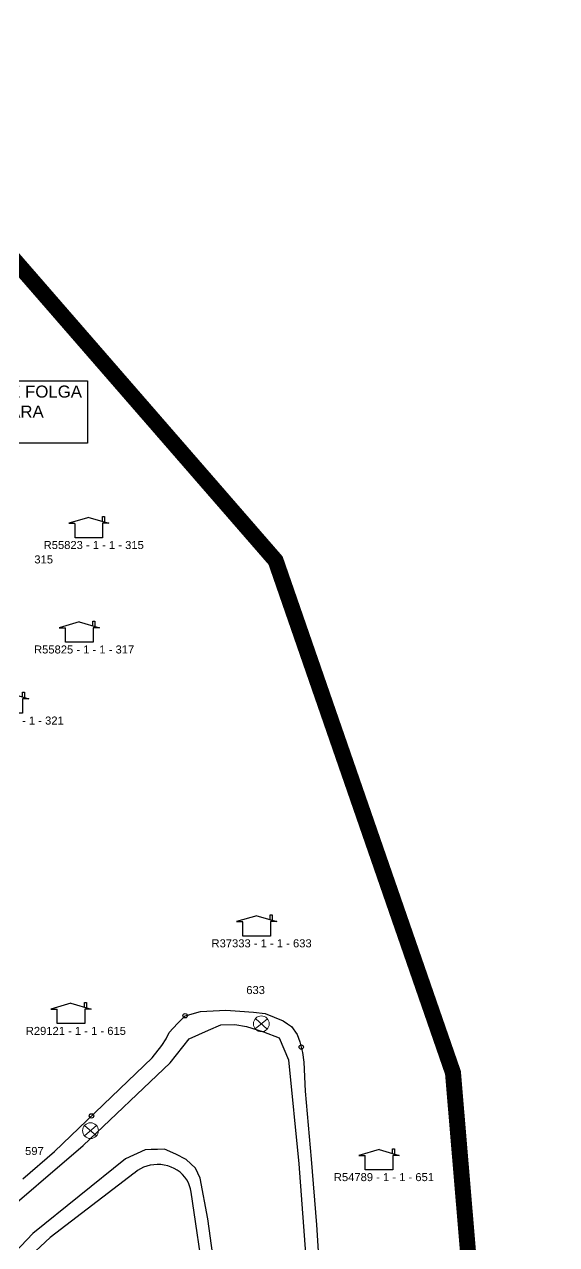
# Model space of a CAD drawing. Header units: millimetres. Extents: x -4286 to 4575, y 5328 to 14188.
# Drawn here: x -114.6 to -48.2, y 10207.7 to 10360.1 of the extents above; entities that cross this region are included whole.
import ezdxf

# ---------------------------------------------------------------- set-up
doc = ezdxf.new("R2010")
doc.units = ezdxf.units.MM
doc.header["$LTSCALE"] = 0.1
doc.header["$MEASUREMENT"] = 0
doc.linetypes.add('PHANTOM2', pattern=[1.25, 0.625, -0.125, 0.125, -0.125, 0.125, -0.125])
for name, color, linetype in [('10.0-Cartográfico', 252, 'Continuous'), ('celulas gpon', 7, 'Continuous'), ('CELULAS_GPON_TEXTO', 7, 'Continuous'), ('MUB_DIVISA', 7, 'Continuous'), ('MUB_NUMERACAO', 7, 'Continuous'), ('NOS_DE_INFRAESTRUTURA', 7, 'Continuous'), ('surveys', 7, 'Continuous'), ('surveys legendas', 7, 'Continuous')]:
    doc.layers.add(name, color=color, linetype=linetype)
doc.layers.add('10.4-Postes', color=1, linetype='Continuous', lineweight=0)
doc.styles.get("Standard").update_dxf_attribs({"font": 'arial.ttf'})

# ---------------------------------------------------------------- blocks, each defined once
blk = doc.blocks.new('DV')
at = {"linetype": 'Continuous'}
blk.add_circle((0, 0), 0.00000275, dxfattribs=at)
blk = doc.blocks.new('PTPT')
at = {"layer": '10.4-Postes', "color": 1, "linetype": 'PHANTOM2'}
for points in [[(-0.0000079, 0.0000104), (0.0000075, -0.000002)], [(0.000007, 0.0000109), (-0.0000074, -0.0000025)]]:
    blk.add_lwpolyline(points, dxfattribs=at)
at = {"layer": '10.4-Postes', "color": 1}
blk.add_circle((-0.0000002, 0.0000042), 0.00000987, dxfattribs=at)
blk = doc.blocks.new('SURVEY_SURVEY')
for p, q in [((0, 0.0000254), (-0.0000251, 0.000018)), ((-0.0000251, 0.000018), (-0.0000173, 0.000018)), ((-0.0000172, 0), (-0.0000172, 0.0000179)), ((0, 0.0000254), (0.0000251, 0.000018)), ((0.0000169, 0.0000264), (0.0000195, 0.0000264)), ((0.0000169, 0.0000205), (0.0000169, 0.0000264)), ((0.0000251, 0.000018), (0.0000172, 0.000018)), ((0.0000172, 0.000018), (0.0000172, 0)), ((0.0000195, 0.0000264), (0.0000195, 0.0000198)), ((0.0000172, 0), (-0.0000172, 0))]:
    blk.add_line(p, q)

msp = doc.modelspace()

# ---------------------------------------------------------------- linework, layer by layer
msp.add_lwpolyline([(-144.29, 10315.55), (-106.76, 10315.55), (-106.76, 10307.77), (-144.29, 10307.77)], close=True)
at = {"layer": '10.0-Cartográfico'}
for points in [[(-114.83, 10215.88), (-110.89, 10219.3), (-98.71, 10230.97), (-97.48, 10232.52), (-96.93, 10233.35), (-96.57, 10234.15), (-95.55, 10235.27), (-94.57, 10236.24), (-92.65, 10236.79), (-89.49, 10236.93), (-87.76, 10236.81), (-86.04, 10236.69), (-84.6, 10236.52), (-82.36, 10235.6), (-81.82, 10235.24), (-81.29, 10234.88), (-80.61, 10233.88), (-80.25, 10232.97), (-79.92, 10231.66), (-79.76, 10230.46), (-79.62, 10226.81), (-78.87, 10218.34), (-78.17, 10210.11), (-77.72, 10202.84)], [(-125.01, 10206.29), (-121.74, 10210.34), (-120.52, 10210.03), (-118.78, 10210.19), (-107.3, 10220.03), (-96.45, 10230.36), (-94.09, 10233.37), (-91.65, 10234.44), (-90.13, 10235.11), (-88.39, 10235.13), (-86.91, 10234.91), (-84.8, 10234.23), (-82.85, 10233.49), (-81.69, 10230.72), (-80.39, 10217.75), (-78.84, 10197.03)], [(-88.93, 10190.28), (-91.76, 10210.88), (-92.69, 10215.97), (-93.27, 10217.2), (-94.46, 10218.27), (-95.75, 10218.96), (-97.14, 10219.56), (-98.05, 10219.55), (-98.82, 10219.54), (-99.58, 10219.49), (-102.02, 10218.37), (-113.61, 10209.05), (-117.39, 10205.03)], [(-90.43, 10191.06), (-93.82, 10214.19), (-93.9, 10214.6), (-94.02, 10214.99), (-94.18, 10215.37), (-94.38, 10215.74), (-94.63, 10216.08), (-94.9, 10216.39), (-95.22, 10216.68), (-95.57, 10216.93), (-95.94, 10217.15), (-96.34, 10217.33), (-96.75, 10217.48), (-97.18, 10217.58), (-97.61, 10217.64), (-98.06, 10217.66), (-98.5, 10217.63), (-98.94, 10217.56), (-99.37, 10217.46), (-99.77, 10217.31), (-100.17, 10217.12), (-100.54, 10216.9), (-100.88, 10216.63), (-100.96, 10216.56), (-111.44, 10208.54), (-114.46, 10205.72)]]:
    msp.add_lwpolyline(points, dxfattribs=at)
at = {"layer": 'celulas gpon', "color": 254, "linetype": 'Continuous', "const_width": 2}
msp.add_lwpolyline([(-54.55, 10150.38), (-61.15, 10229.12), (-83.29, 10293.11), (-139.96, 10358.37), (-176.62, 10349.12), (-238.87, 10332.99), (-251.26, 10272.99), (-251.26, 10272.99), (-284.15, 10245.18), (-309.93, 10219.11), (-300.03, 10203.91), (-347.33, 10155.45), (-304.42, 10089.37), (-211.6, 10042.54), (-198.03, 10057.35), (-129.73, 10141.75), (-118.1, 10130.3), (-54.55, 10150.38)], dxfattribs=at)
at = {"layer": 'CELULAS_GPON_TEXTO', "linetype": 'Continuous'}
msp.add_circle((144.54, 9757.9), 4430.34, dxfattribs=at)
at = {"layer": 'NOS_DE_INFRAESTRUTURA'}
msp.add_circle((-166.81, 10229.91), 200, dxfattribs=at)

# ---------------------------------------------------------------- block references
at = {"layer": '10.4-Postes', "color": 1, "xscale": 100000, "yscale": 100000, "zscale": 100000}
for p, rotation in [((-85.07, 10234.82), 357), ((-106.39, 10221.47), 358)]:
    msp.add_blockref('PTPT', p, dxfattribs=dict(at, rotation=rotation))
at = {"layer": 'MUB_DIVISA', "color": 255, "xscale": 100000, "yscale": 100000, "zscale": 100000}
for p in [(-94.58, 10236.24), (-80.09, 10232.33), (-106.27, 10223.73)]:
    msp.add_blockref('DV', p, dxfattribs=at)
at = {"layer": 'surveys', "color": 151, "xscale": 100000, "yscale": 100000, "zscale": 100000}
for p in [(-106.6, 10295.96), (-107.8, 10282.91), (-116.59, 10274.03), (-85.65, 10246.2), (-108.83, 10235.26), (-70.38, 10216.99)]:
    msp.add_blockref('SURVEY_SURVEY', p, dxfattribs=at)

# ---------------------------------------------------------------- texts
at = {"insert": (-143.9, 10314.97), "char_height": 1.5, "width": 36.9291, "attachment_point": 1}
msp.add_mtext('FOI DEIXADO NESTE POSTE FOLGA DE 30 METROS DE CABO PARA ATENDEDIMENTO,AO Nº 85.', dxfattribs=at)
at = {"layer": 'MUB_NUMERACAO', "color": 255}
for s, p in [('315', (-113.4, 10292.75)), ('633', (-86.95, 10238.95)), ('597', (-114.56, 10218.84))]:
    msp.add_text(s, height=1, dxfattribs=at).set_placement(p)
at = {"layer": 'surveys legendas', "color": 0}
for s, p in [('R55823 - 1 - 1 - 315', (-112.24, 10294.55)), ('R55825 - 1 - 1 - 317', (-113.44, 10281.5)), ('R31503 - 1 - 1 - 321', (-122.23, 10272.62)), ('R37333 - 1 - 1 - 633', (-91.29, 10244.79)), ('R29121 - 1 - 1 - 615', (-114.47, 10233.85)), ('R54789 - 1 - 1 - 651', (-76.02, 10215.58))]:
    msp.add_text(s, height=1, dxfattribs=at).set_placement(p)

doc.saveas('drawing.dxf')
